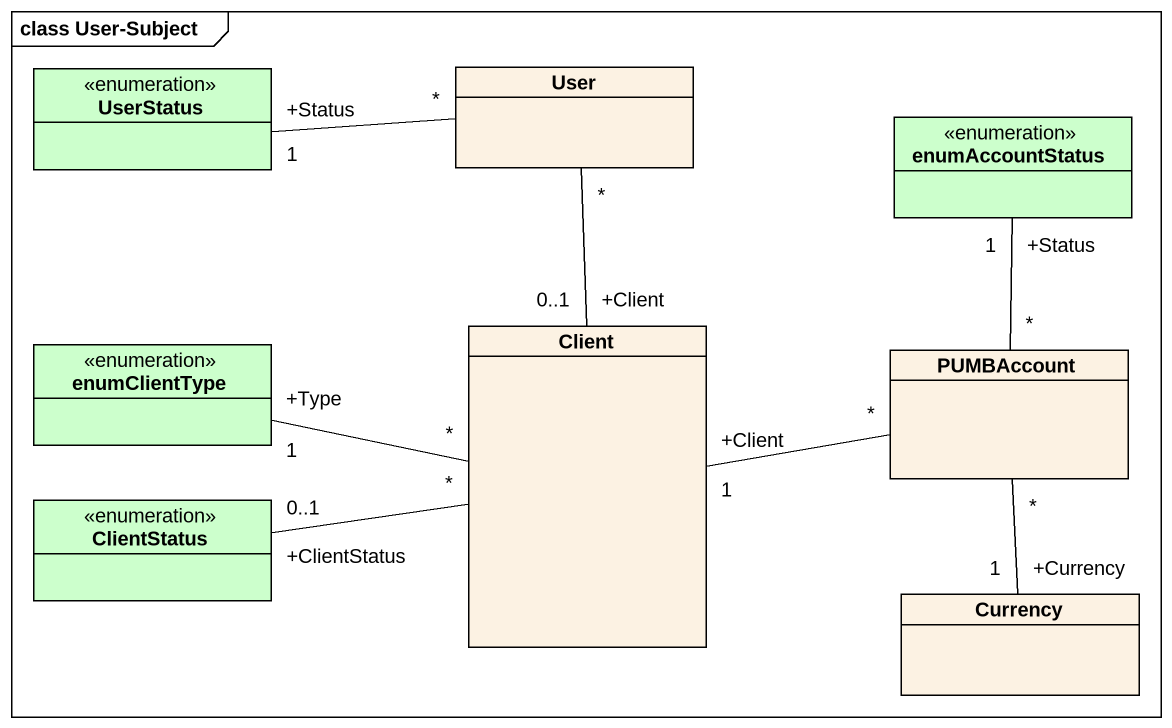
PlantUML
@startuml
mainframe class User-Subject
hide circle
hide empty members
enum UserStatus #CCFFCC
class User
enum enumAccountStatus #CCFFCC
enum enumClientType #CCFFCC
class Client
class PUMBAccount
enum ClientStatus #CCFFCC
class Currency
User "*" -left- "+Status\n1" UserStatus
User "*" -- "+Client\n0..1" Client
Client "*" -left- "+Type\n1" enumClientType
Client "*" -left- "+ClientStatus\n0..1" ClientStatus
PUMBAccount "*" -up- "+Status\n1" enumAccountStatus
PUMBAccount "*" -left- "+Client\n1" Client
PUMBAccount "*" -- "+Currency\n1" Currency
@enduml
